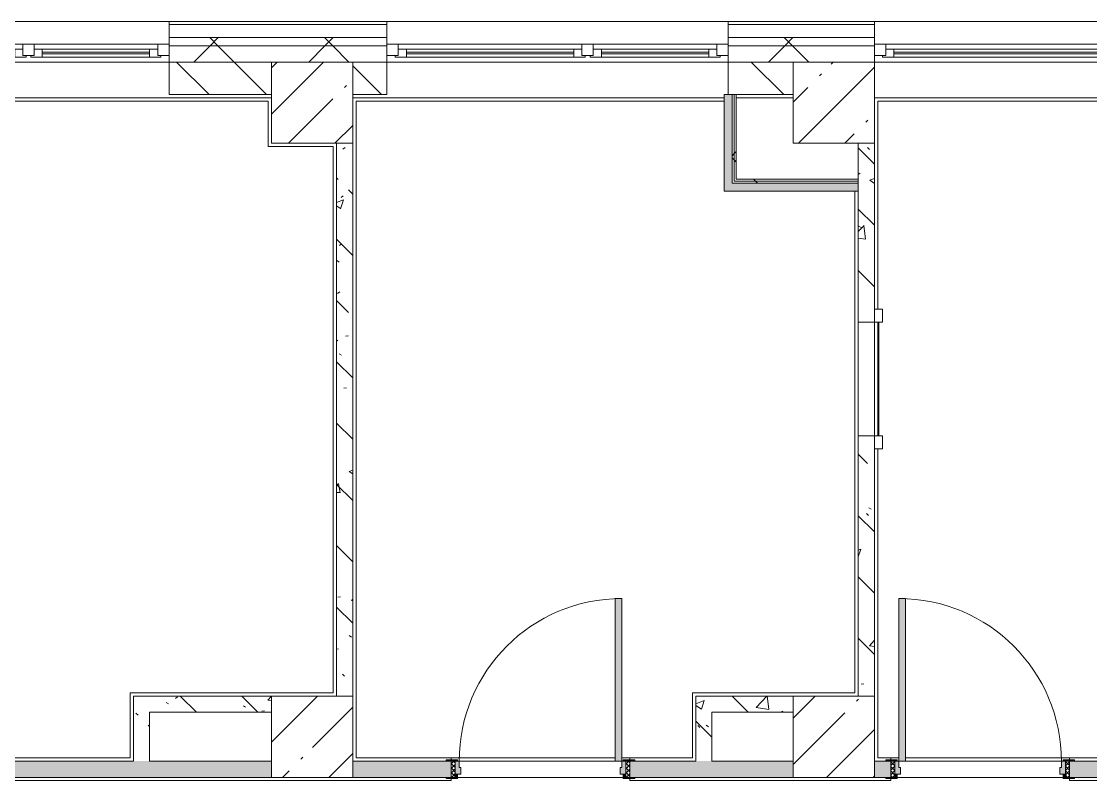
# Model space of a CAD drawing. Header units: millimetres. Extents: x -4196 to 190310, y -8553 to 29000.
# Drawn here: x 131348 to 137926, y 22680 to 27350 of the extents above; entities that cross this region are included whole.
import ezdxf

# ---------------------------------------------------------------- set-up
doc = ezdxf.new("R2010")
doc.units = ezdxf.units.MM
for name, color, linetype, lineweight, true_color in [('A-DOOR-1', 7, 'Continuous', 5, 0xaaaaaa), ('A-DOOR-2', 7, 'Continuous', 5, 0xe2e2e2), ('A-DOOR-FRAM-1', 7, 'Continuous', 5, 0xe2e2e2), ('A-DOOR-FRAM-2', 7, 'Continuous', 5, 0xaaaaaa), ('A-FLOR-1', 7, 'Continuous', 5, 0xaaaaaa), ('I-WALL-2', 7, 'Continuous', 9, 0xe7e7e7), ('I-WALL-5', 7, 'Continuous', 5, 0x787878)]:
    doc.layers.add(name, color=color, linetype=linetype, lineweight=lineweight, true_color=true_color)
for name, color, linetype, lineweight in [('A-GLAZ-1', 7, 'Continuous', 5), ('A-WALL', 7, 'Continuous', 9), ('A-WALL-4', 7, 'Continuous', 5), ('I-WALL-3', 7, 'Continuous', 5), ('S-COLS-2', 7, 'Continuous', 5)]:
    doc.layers.add(name, color=color, linetype=linetype, lineweight=lineweight)
pattern_1 = [(45, (59346.5, 0), (-285.1231, 285.1231), []), (45, (59631.6, 0), (-285.1231, 285.1231), [504.031, -100.806, 16.764, -84.042])]
pattern_2 = [(135, (59346.5, 0), (-377.1708, -377.1708), [533.4, -88.9, 17.78, -88.9]), (135, (59346.5, 376.94), (-377.1708, -377.1708), []), (50, (59346.5, 0), (637.6445, -55.7866), [66.675, -733.425]), (355, (59346.5, 0), (-123.3494, 668.699), [53.34, -586.74]), (100.451, (59399.6, -4.65), (514.299, 612.908), [56.665, -623.315]), (46.184, (59346.5, 177.8), (948.7764, -147.15), [100.012, -1100.137]), (96.636, (59425.6, 165.5), (830.909, 865.997), [84.998, -934.973]), (351.184, (59346.5, 177.8), (830.918, 865.988), [80.01, -880.11]), (21, (59435.4, 133.35), (530.6506, -357.9283), [66.675, -733.425]), (326, (59435.4, 133.35), (216.308, 644.6585), [53.34, -586.74]), (71.451, (59479.6, 103.5), (746.9596, 286.7243), [56.665, -623.315]), (37.5, (59346.5, 0), (10.81053, 295.9426), [16.764, -562.864, 16.764, -578.866, -588.962]), (37.5, (59346.5, 0), (10.81053, 295.9426), [-1175.258, 16.764, -572.198]), (7.5, (59346.5, 0), (233.8692, 350.6318), [16.764, -322.834, 16.764, -549.529, -224.472]), (7.5, (59346.5, 0), (233.8692, 350.6318), [-905.891, 16.764, -207.708]), (327.5, (59148.24, 0), (474.5678, -20.0513), [16.764, -205.486, 16.764, -676.656, -920.115]), (327.5, (59148.24, 0), (474.5678, -20.0513), [-915.67, 16.764, -903.351]), (317.5, (59059.34, 0), (518.4522, 88.9934), [16.764, -272.161, 16.764, -443.738, -653.415]), (317.5, (59059.34, 0), (518.4522, 88.9934), [-749.427, 16.764, -636.651])]
pattern_3 = [(135, (1751.41, 114.685), (-14.14214, -14.14214), []), (225, (1751.41, 114.685), (14.14214, -14.14214), [])]
pattern_4 = [(45, (-371.384, 114.685), (-14.1421, 14.1421), []), (135, (-371.384, 114.685), (-14.1421, -14.1421), [])]
pattern_5 = [(45, (59346.5, 0), (-353.5534, 353.5534), []), (135, (59346.5, 0), (-353.5534, -353.5534), [])]
pattern_6 = [(45, (59346.5, 0), (-530.33, 530.33), []), (135, (59346.5, 0), (-530.33, -530.33), [])]

# ---------------------------------------------------------------- blocks, each defined once
blk = doc.blocks.new('110_Дверь_СКБ_1Ст_Внутренняя1 - Д-11п 1100x2100h_кладовые _все__ коридор _между помещениями блока столовой__ моечные _все_ 2-32102277-1_6_1_птичка')
at = {"layer": 'A-DOOR-1'}
h = blk.add_hatch(dxfattribs=at)
h.set_pattern_fill('FP_130', color=256, style=0, pattern_type=2)
h.set_pattern_definition(pattern_3)
h.paths.add_polyline_path([(537.5, -50), (562.5, -50), (562.5, 50), (537.5, 50)])
at = {"layer": 'A-DOOR-2'}
h = blk.add_hatch(color=256, dxfattribs=at)
h.paths.add_polyline_path([(-477.5, -30), (-477.5, 10), (-487.5, 10), (-487.5, 50), (-512.5, 50), (-512.5, -30), (-487.5, -30)])
h.paths.add_polyline_path([(537.5, -30), (537.5, 50), (512.5, 50), (512.5, 10), (502.5, 10), (502.5, -30), (512.5, -30)])
at = {"layer": 'A-DOOR-FRAM-1'}
for points in [[(-447.5, 50), (-447.5, 1050), (-487.5, 1050), (-487.5, 50)], [(-567.5, 50), (-497.5, 50), (-497.5, 58), (-567.5, 58)], [(562.5, 50), (592.5, 50), (592.5, 58), (522.5, 58), (522.5, 50), (542.6, 50)], [(-567.5, -58), (-497.5, -58), (-497.5, -50), (-567.5, -50)], [(-497.5, -50), (-497.5, -30), (-512.5, -30), (-512.5, -50)], [(537.5, -50), (537.5, -30), (522.5, -30), (522.5, -50)], [(560.5, -58), (592.5, -58), (592.5, -50), (522.5, -51.4), (522.5, -58)]]:
    blk.add_hatch(color=256, dxfattribs=at).paths.add_polyline_path(points)
at = {"layer": 'A-DOOR-FRAM-2'}
h = blk.add_hatch(dxfattribs=at)
h.set_pattern_fill('FP_131', color=256, style=0, pattern_type=2)
h.set_pattern_definition(pattern_4)
h.paths.add_polyline_path([(-537.5, -50), (-512.5, -50), (-512.5, 50), (-537.5, 50)])
at = {"layer": 'A-DOOR-1'}
for p, q in [((-487.5, 1050), (-487.5, 50)), ((-447.5, 1050), (-487.5, 1050)), ((-447.5, 50), (-447.5, 1050)), ((-487.5, 50), (-447.5, 50))]:
    blk.add_line(p, q, dxfattribs=at)
blk.add_arc((-487.5, 50), 1000, 360, 90, dxfattribs=at)
at = {"layer": 'A-DOOR-FRAM-2'}
for p, q in [((-497.5, 58), (-567.5, 58)), ((-567.5, 58), (-567.5, 50)), ((-567.5, 50), (-497.5, 50)), ((-512.5, 50), (-537.5, 50)), ((-537.5, 50), (-537.5, -50)), ((-487.5, 50), (-512.5, 50)), ((-512.5, 50), (-512.5, -30)), ((-512.5, -50), (-512.5, 50)), ((-497.5, 50), (-512.5, 50)), ((-512.5, 50), (-512.5, 49)), ((-512.5, 49), (-497.5, 49)), ((-497.5, 50), (-497.5, 58)), ((-497.5, 49), (-497.5, 50)), ((-487.5, 10), (-487.5, 50)), ((-477.5, 10), (-487.5, 10)), ((-477.5, -30), (-477.5, 10)), ((512.5, 10), (502.5, 10)), ((502.5, 10), (502.5, -30)), ((512.5, 50), (512.5, 10)), ((537.5, 50), (512.5, 50)), ((592.5, 58), (522.5, 58)), ((522.5, 58), (522.5, 50)), ((537.5, 50), (522.5, 50)), ((522.5, 50), (522.5, 49)), ((522.5, 50), (592.5, 50)), ((522.5, 49), (537.5, 49)), ((537.5, -30), (537.5, 50)), ((562.5, 50), (537.5, 50)), ((537.5, 50), (537.5, -50)), ((537.5, 49), (537.5, 50)), ((562.5, -50), (562.5, 50)), ((592.5, 50), (592.5, 58)), ((-497.5, -50), (-567.5, -50)), ((-567.5, -50), (-567.5, -58)), ((-567.5, -58), (-497.5, -58)), ((-537.5, -50), (-512.5, -50)), ((-512.5, -30), (-477.5, -30)), ((-497.5, -30), (-512.5, -30)), ((-512.5, -30), (-512.5, -50)), ((-512.5, -50), (-497.5, -50)), ((-497.5, -50), (-497.5, -30)), ((-497.5, -58), (-497.5, -50)), ((502.5, -30), (537.5, -30)), ((537.5, -30), (522.5, -30)), ((522.5, -30), (522.5, -50)), ((522.5, -50), (537.5, -50)), ((592.5, -50), (522.5, -50)), ((522.5, -50), (522.5, -58)), ((522.5, -58), (592.5, -58)), ((537.5, -50), (537.5, -30)), ((537.5, -50), (562.5, -50)), ((592.5, -58), (592.5, -50))]:
    blk.add_line(p, q, dxfattribs=at)
blk = doc.blocks.new('110_Дверь_СКБ_1Ст_Внутренняя1 - Д-11 1100x2100h_кладовые _все__ коридор _между помещениями блока столовой__ моечные _все_-32089444-1_6_1_птичка')
at = {"layer": 'A-DOOR-1'}
h = blk.add_hatch(dxfattribs=at)
h.set_pattern_fill('FP_130', color=256, style=0, pattern_type=2)
h.set_pattern_definition(pattern_3)
h.paths.add_polyline_path([(562.5, -50), (562.5, 50), (537.5, 50), (537.5, -50)])
at = {"layer": 'A-DOOR-2'}
h = blk.add_hatch(color=256, dxfattribs=at)
h.paths.add_polyline_path([(512.5, -30), (537.5, -30), (537.5, 50), (512.5, 50), (512.5, 10), (502.5, 10), (502.5, -30)])
h.paths.add_polyline_path([(-477.5, -30), (-477.5, 10), (-487.5, 10), (-487.5, 50), (-512.5, 50), (-512.5, -30), (-487.5, -30)])
at = {"layer": 'A-DOOR-FRAM-1'}
for points in [[(512.5, 50), (512.5, 1050), (472.5, 1050), (472.5, 50)], [(-512.5, 50), (-497.5, 50), (-497.5, 58), (-567.5, 58), (-567.5, 50), (-537.5, 50)], [(592.5, 50), (592.5, 58), (522.5, 58), (522.5, 50), (562.5, 50)], [(-567.5, -58), (-497.5, -58), (-497.5, -50), (-567.5, -50)], [(-497.5, -50), (-497.5, -30), (-512.5, -30), (-512.5, -50)], [(522.5, -50), (537.5, -50), (537.5, -30), (522.5, -30)], [(592.5, -58), (592.5, -50), (522.5, -50), (522.5, -58), (562.5, -58)]]:
    blk.add_hatch(color=256, dxfattribs=at).paths.add_polyline_path(points)
at = {"layer": 'A-DOOR-FRAM-2'}
h = blk.add_hatch(dxfattribs=at)
h.set_pattern_fill('FP_131', color=256, style=0, pattern_type=2)
h.set_pattern_definition(pattern_4)
h.paths.add_polyline_path([(-537.5, -50), (-512.5, -50), (-512.5, 50), (-537.5, 50)])
at = {"layer": 'A-DOOR-1'}
for p, q in [((512.5, 1050), (472.5, 1050)), ((472.5, 1050), (472.5, 50)), ((512.5, 50), (512.5, 1050)), ((472.5, 50), (512.5, 50))]:
    blk.add_line(p, q, dxfattribs=at)
blk.add_arc((512.5, 50), 1000, 90, 180, dxfattribs=at)
at = {"layer": 'A-DOOR-FRAM-2'}
for p, q in [((-497.5, 58), (-567.5, 58)), ((-567.5, 58), (-567.5, 50)), ((-567.5, 50), (-497.5, 50)), ((-512.5, 50), (-537.5, 50)), ((-537.5, 50), (-537.5, -50)), ((-487.5, 50), (-512.5, 50)), ((-512.5, 50), (-512.5, -30)), ((-512.5, -50), (-512.5, 50)), ((-497.5, 50), (-512.5, 50)), ((-512.5, 50), (-512.5, 49)), ((-512.5, 49), (-497.5, 49)), ((-497.5, 50), (-497.5, 58)), ((-497.5, 49), (-497.5, 50)), ((-487.5, 10), (-487.5, 50)), ((-477.5, 10), (-487.5, 10)), ((-477.5, -30), (-477.5, 10)), ((512.5, 10), (502.5, 10)), ((502.5, 10), (502.5, -30)), ((512.5, 50), (512.5, 10)), ((537.5, 50), (512.5, 50)), ((592.5, 58), (522.5, 58)), ((522.5, 58), (522.5, 50)), ((537.5, 50), (522.5, 50)), ((522.5, 50), (522.5, 49)), ((522.5, 50), (592.5, 50)), ((522.5, 49), (537.5, 49)), ((537.5, -30), (537.5, 50)), ((562.5, 50), (537.5, 50)), ((537.5, 50), (537.5, -50)), ((537.5, 49), (537.5, 50)), ((562.5, -50), (562.5, 50)), ((592.5, 50), (592.5, 58)), ((-497.5, -50), (-567.5, -50)), ((-567.5, -50), (-567.5, -58)), ((-567.5, -58), (-497.5, -58)), ((-537.5, -50), (-512.5, -50)), ((-512.5, -30), (-477.5, -30)), ((-497.5, -30), (-512.5, -30)), ((-512.5, -30), (-512.5, -50)), ((-512.5, -50), (-497.5, -50)), ((-497.5, -50), (-497.5, -30)), ((-497.5, -58), (-497.5, -50)), ((502.5, -30), (537.5, -30)), ((537.5, -30), (522.5, -30)), ((522.5, -30), (522.5, -50)), ((522.5, -50), (537.5, -50)), ((592.5, -50), (522.5, -50)), ((522.5, -50), (522.5, -58)), ((522.5, -58), (592.5, -58)), ((537.5, -50), (537.5, -30)), ((537.5, -50), (562.5, -50)), ((592.5, -58), (592.5, -50))]:
    blk.add_line(p, q, dxfattribs=at)
blk = doc.blocks.new('BSC_Колонна _Прямоугольная - 500х500-V98-1_6_1_птичка')
at = {"layer": 'S-COLS-2'}
h = blk.add_hatch(dxfattribs=at)
h.set_pattern_fill('FP_146', color=256, style=0, pattern_type=2)
h.set_pattern_definition([(45, (-77000, -22950), (-285.1231, 285.1231), []), (45, (-76714.88, -22950), (-285.1231, 285.1231), [504.031, -100.806, 16.764, -84.042])])
h.paths.add_polyline_path([(250, -250), (250, 250), (-250, 250), (-250, -250), (130, -250)])
for p, q in [((250, 250), (-250, 250)), ((-250, 250), (-250, -250)), ((250, -250), (250, 250)), ((-250, -250), (250, -250))]:
    blk.add_line(p, q, dxfattribs=at)
blk = doc.blocks.new('BSC_Колонна _Прямоугольная - 500х500-V99-1_6_1_птичка')
at = {"layer": 'S-COLS-2'}
h = blk.add_hatch(dxfattribs=at)
h.set_pattern_fill('FP_147', color=256, style=0, pattern_type=2)
h.set_pattern_definition([(45, (-73790, -22950), (-285.1231, 285.1231), []), (45, (-73504.88, -22950), (-285.1231, 285.1231), [504.031, -100.806, 16.764, -84.042])])
h.paths.add_polyline_path([(130, -250), (250, -250), (250, 250), (-250, 250), (-250, -250)])
for p, q in [((250, 250), (-250, 250)), ((-250, 250), (-250, -250)), ((250, -250), (250, 250)), ((-250, -250), (250, -250))]:
    blk.add_line(p, q, dxfattribs=at)
blk = doc.blocks.new('120_Окно_СКБ_2Ст - 120_Окно_СКБ_2Ст 2100х2400 _мал створка справа_-19092174-1_6_1_птичка')
at = {"layer": 'A-GLAZ-1'}
for p, q in [((-1050, -75), (-1050, -5)), ((-1050, -5), (-980, -5)), ((1050, -5), (-1050, -5)), ((-980, -5), (-980, -75)), ((150, -35), (-980, -35)), ((-980, -35), (-980, -75)), ((-930, -85), (-930, -35)), ((-930, -55), (100, -55)), ((100, -65), (-930, -65)), ((100, -85), (100, -35)), ((150, -75), (150, -5)), ((150, -5), (220, -5)), ((150, -75), (150, -35)), ((220, -5), (220, -75)), ((980, -35), (220, -35)), ((220, -35), (220, -75)), ((270, -85), (270, -35)), ((270, -55), (930, -55)), ((930, -65), (270, -65)), ((930, -85), (930, -35)), ((980, -75), (980, -5)), ((980, -5), (1050, -5)), ((980, -75), (980, -35)), ((1050, -5), (1050, -75)), ((-980, -75), (-1050, -75)), ((-1050, -75), (-1000, -75)), ((-980, -75), (-1000, -75)), ((-1000, -75), (-1000, -85)), ((-1000, -85), (170, -85)), ((170, -85), (-1000, -85)), ((220, -75), (150, -75)), ((170, -75), (150, -75)), ((170, -75), (200, -75)), ((170, -85), (170, -75)), ((220, -75), (200, -75)), ((200, -75), (200, -85)), ((200, -85), (1000, -85)), ((1000, -85), (200, -85)), ((1050, -75), (980, -75)), ((1000, -75), (980, -75)), ((1000, -75), (1050, -75)), ((1000, -85), (1000, -75))]:
    blk.add_line(p, q, dxfattribs=at)
blk = doc.blocks.new('120_Окно_СКБ_2Ст - 120_Окно_СКБ_2Ст 3100х2500 _мал_створка слева_ 2-19089248-1_6_1_птичка')
at = {"layer": 'A-GLAZ-1'}
for p, q in [((-1550, -75), (-1550, -5)), ((-1550, -5), (-1480, -5)), ((1550, -5), (-1550, -5)), ((-1480, -5), (-1480, -75)), ((650, -35), (-1480, -35)), ((-1480, -35), (-1480, -75)), ((-1430, -85), (-1430, -35)), ((-1430, -55), (600, -55)), ((600, -65), (-1430, -65)), ((600, -85), (600, -35)), ((650, -75), (650, -5)), ((650, -5), (720, -5)), ((650, -75), (650, -35)), ((720, -5), (720, -75)), ((1480, -35), (720, -35)), ((720, -35), (720, -75)), ((770, -85), (770, -35)), ((770, -55), (1430, -55)), ((1430, -65), (770, -65)), ((1430, -85), (1430, -35)), ((1480, -75), (1480, -5)), ((1480, -5), (1550, -5)), ((1480, -75), (1480, -35)), ((1550, -5), (1550, -75)), ((-1480, -75), (-1550, -75)), ((-1550, -75), (-1500, -75)), ((-1480, -75), (-1500, -75)), ((-1500, -75), (-1500, -85)), ((-1500, -85), (670, -85)), ((670, -85), (-1500, -85)), ((720, -75), (650, -75)), ((670, -75), (650, -75)), ((670, -75), (700, -75)), ((670, -85), (670, -75)), ((720, -75), (700, -75)), ((700, -75), (700, -85)), ((700, -85), (1500, -85)), ((1500, -85), (700, -85)), ((1550, -75), (1480, -75)), ((1500, -75), (1480, -75)), ((1500, -75), (1550, -75)), ((1500, -85), (1500, -75))]:
    blk.add_line(p, q, dxfattribs=at)
blk = doc.blocks.new('Штора противопожарная_Рен - ШТ_700х700-V158-1_6_1_птичка')
at = {"layer": 'A-DOOR-1'}
for p, q in [((-430, 100), (-350, 100)), ((-430, 50), (-430, 100)), ((-350, 100), (-350, 50)), ((-350, 77.5), (350, 77.5)), ((-350, 72.5), (-350, 77.5)), ((350, 72.5), (-350, 72.5)), ((350, 100), (430, 100)), ((350, 50), (350, 100)), ((350, 77.5), (350, 72.5)), ((430, 100), (430, 50)), ((-350, 50), (-430, 50)), ((430, 50), (350, 50))]:
    blk.add_line(p, q, dxfattribs=at)

msp = doc.modelspace()

# ---------------------------------------------------------------- hatches: boundary and pattern name
at = {"layer": 'A-WALL-4'}
h = msp.add_hatch(dxfattribs=at)
h.set_pattern_fill('FP_116', color=256, style=0, pattern_type=2)
h.set_pattern_definition(pattern_5)
h.paths.add_polyline_path([(142771.6, 27200), (144316.5, 27200), (144316.5, 27250), (139696.5, 27250), (139696.5, 27200), (142571.6, 27200)])
h.paths.add_polyline_path([(130156.5, 27200), (130156.5, 27250), (127556.5, 27250), (127556.5, 27200), (129656.5, 27200)])
h.paths.add_polyline_path([(126106.5, 27200), (126456.5, 27200), (126456.5, 27250), (125506.5, 27250), (125506.5, 27200)])
h.paths.add_polyline_path([(132256.5, 27200), (133596.5, 27200), (133596.5, 27250), (132256.5, 27250), (132256.5, 27210)])
h.paths.add_polyline_path([(136596.5, 27200), (136596.5, 27250), (135696.5, 27250), (135696.5, 27200), (136096.5, 27200)])
h.paths.add_polyline_path([(117051.5, 27200), (117051.5, 27250), (116206.5, 27250), (116206.5, 27200)])
h.paths.add_polyline_path([(119638.6, 27200), (120406.5, 27200), (120406.5, 27250), (119351.5, 27250), (119351.5, 27200)])
h.paths.add_polyline_path([(113206.5, 27200), (114106.5, 27200), (114106.5, 27250), (113206.5, 27250), (113206.5, 27210)])
h.paths.add_polyline_path([(108106.5, 27200), (108106.5, 27250), (107006.5, 27250), (107006.5, 27200), (107506.5, 27200)])
h.paths.add_polyline_path([(111106.5, 27200), (111106.5, 27250), (110206.5, 27250), (110206.5, 27200)])
h.paths.add_polyline_path([(103906.5, 27200), (103906.5, 27250), (101506.5, 27250), (101506.5, 27200), (102908, 27200)])
h = msp.add_hatch(dxfattribs=at)
h.set_pattern_fill('FP_116', color=256, style=0, pattern_type=2)
h.set_pattern_definition(pattern_5)
h.paths.add_polyline_path([(102106.5, 27100), (103906.5, 27100), (103906.5, 27200), (101506.5, 27200), (101506.5, 27100)])
h.paths.add_polyline_path([(120106.5, 27100), (120406.5, 27100), (120406.5, 27200), (119351.5, 27200), (119351.5, 27100), (119638.6, 27100)])
h.paths.add_polyline_path([(143446.5, 27100), (144316.5, 27100), (144311.9, 27200), (139696.5, 27198.1), (139696.5, 27100), (142771.6, 27100)])
h.paths.add_polyline_path([(110746.5, 27100), (111106.5, 27100), (111106.5, 27200), (110206.5, 27200), (110206.5, 27100)])
h.paths.add_polyline_path([(113206.5, 27100), (114106.5, 27100), (114106.5, 27200), (113206.5, 27200), (113206.5, 27140)])
h.paths.add_polyline_path([(107206.5, 27100), (108106.5, 27100), (108106.5, 27200), (107006.5, 27200), (107006.5, 27100)])
h.paths.add_polyline_path([(126456.5, 27100), (126456.5, 27102), (126424.5, 27102), (126424.5, 27110), (126456.5, 27110), (126456.5, 27200), (125506.5, 27200), (125506.5, 27100), (126424.5, 27100)])
h.paths.add_polyline_path([(117051.5, 27100), (117051.5, 27200), (116206.5, 27200), (116206.5, 27100), (116696.5, 27100)])
h.paths.add_polyline_path([(136096.5, 27100), (136596.5, 27100), (136596.5, 27200), (135696.5, 27200), (135696.5, 27100)])
h.paths.add_polyline_path([(127588.5, 27100), (130156.5, 27100), (130156.5, 27200), (127556.5, 27200), (127556.5, 27110), (127588.5, 27110), (127588.5, 27102), (127556.5, 27100)])
h.paths.add_polyline_path([(132886.5, 27100), (133596.5, 27100), (133596.5, 27200), (132256.5, 27200), (132256.5, 27100)])
h = msp.add_hatch(dxfattribs=at)
h.set_pattern_fill('FP_98', color=256, style=0, pattern_type=2)
h.set_pattern_definition([(135, (59346.5, 0), (-176.7767, -176.7767), [])])
h.paths.add_polyline_path([(116696.5, 26900), (117051.5, 26900), (117051.5, 27100), (116206.5, 27100), (116206.5, 26900)])
h.paths.add_polyline_path([(102106.5, 26900), (103906.5, 26900), (103906.5, 27100), (102106.5, 27100), (102106.5, 27061.4)])
h.paths.add_polyline_path([(110343.8, 26900), (111106.5, 26900), (111106.5, 27100), (110206.5, 27100), (110206.5, 26900)])
h.paths.add_polyline_path([(113206.5, 26900), (113506.5, 26900), (113506.5, 27100), (113206.5, 27100), (113206.5, 26969.4)])
h.paths.add_polyline_path([(139996.5, 26900), (139996.5, 27100), (139696.5, 27100), (139696.5, 26900)])
h.paths.add_polyline_path([(120106.5, 26900), (120406.5, 26900), (120406.5, 27100), (120106.5, 27100), (120106.5, 26953.9)])
h.paths.add_polyline_path([(136096.5, 26900), (136096.5, 27100), (135696.5, 27100), (135696.5, 26900), (135774.7, 26900)])
h.paths.add_polyline_path([(126406.5, 26900), (126406.5, 27100), (126106.5, 27100), (126106.5, 26900)])
h.paths.add_polyline_path([(119351.5, 26900), (119506.5, 26900), (119506.5, 27100), (119351.5, 27100), (119351.5, 26936.5)])
h.paths.add_polyline_path([(127552.5, 26900), (129656.5, 26900), (129656.5, 27100), (127552.5, 27100), (127552.5, 27091.3)])
h.paths.add_polyline_path([(133596.5, 26900), (133596.5, 27100), (133386.5, 27100), (133386.5, 26900)])
h.paths.add_polyline_path([(132886.5, 26900), (132886.5, 27100), (132256.5, 27100), (132256.5, 26900)])
h.paths.add_polyline_path([(107006.5, 26900), (107506.5, 26900), (107506.5, 27100), (107006.5, 27100), (107006.5, 27079.6)])
at = {"layer": 'I-WALL-2'}
for points in [[(135676.5, 26355), (135721.5, 26355), (135721.5, 26900), (135671.5, 26900), (135671.5, 26355)], [(136476.5, 26305), (136496.5, 26305), (136496.5, 26355), (135671.5, 26355), (135676.5, 26305), (136369.2, 26305)]]:
    msp.add_hatch(color=256, dxfattribs=at).paths.add_polyline_path(points)
at = {"layer": 'I-WALL-3'}
h = msp.add_hatch(dxfattribs=at)
h.set_pattern_fill('FP_208', color=256, style=0, pattern_type=2)
h.set_pattern_definition(pattern_6)
h.paths.add_polyline_path([(135734, 26367.5), (135734, 26900), (135721.5, 26900), (135721.5, 26367.5)])
h = msp.add_hatch(dxfattribs=at)
h.set_pattern_fill('FP_208', color=256, style=0, pattern_type=2)
h.set_pattern_definition(pattern_6)
h.paths.add_polyline_path([(135746.5, 26380), (135746.5, 26900), (135734, 26900), (135734, 26380)])
h = msp.add_hatch(dxfattribs=at)
h.set_pattern_fill('FP_208', color=256, style=0, pattern_type=2)
h.set_pattern_definition(pattern_6)
h.paths.add_polyline_path([(136476.5, 26355), (136496.5, 26355), (136496.5, 26367.5), (135721.5, 26367.5), (135721.5, 26355), (136369.2, 26355)])
h = msp.add_hatch(dxfattribs=at)
h.set_pattern_fill('FP_208', color=256, style=0, pattern_type=2)
h.set_pattern_definition(pattern_6)
h.paths.add_polyline_path([(136369.2, 26367.5), (136496.5, 26367.5), (136496.5, 26380), (135734, 26380), (135734, 26367.5), (136096.5, 26367.5)])
at = {"layer": 'I-WALL-5'}
h = msp.add_hatch(dxfattribs=at)
h.set_pattern_fill('FP_127', color=256, style=0, pattern_type=2)
h.set_pattern_definition(pattern_2)
h.paths.add_polyline_path([(133286.5, 23200), (133386.5, 23200), (133386.5, 26600), (133286.5, 26600), (133286.5, 23220)])
h = msp.add_hatch(dxfattribs=at)
h.set_pattern_fill('FP_127', color=256, style=0, pattern_type=2)
h.set_pattern_definition(pattern_2)
h.paths.add_polyline_path([(136596.5, 23200), (136596.5, 24800), (136496.5, 24800), (136496.5, 23200), (136576.5, 23200)])
h.paths.add_polyline_path([(136596.5, 25500), (136596.5, 26600), (136496.5, 26600), (136496.5, 25500)])
h = msp.add_hatch(dxfattribs=at)
h.set_pattern_fill('FP_127', color=256, style=0, pattern_type=2)
h.set_pattern_definition(pattern_2)
h.paths.add_polyline_path([(132136.5, 23100), (132886.5, 23100), (132886.5, 23200), (132036.5, 23200), (132036.5, 23100)])
h = msp.add_hatch(dxfattribs=at)
h.set_pattern_fill('FP_127', color=256, style=0, pattern_type=2)
h.set_pattern_definition(pattern_2)
h.paths.add_polyline_path([(136096.5, 23100), (136096.5, 23200), (135496.5, 23200), (135496.5, 23100), (135896.5, 23100)])
h = msp.add_hatch(dxfattribs=at)
h.set_pattern_fill('FP_127', color=256, style=0, pattern_type=2)
h.set_pattern_definition(pattern_2)
h.paths.add_polyline_path([(132036.5, 22800), (132136.5, 22800), (132136.5, 23100), (132036.5, 23100), (132036.5, 22820)])
h = msp.add_hatch(dxfattribs=at)
h.set_pattern_fill('FP_127', color=256, style=0, pattern_type=2)
h.set_pattern_definition(pattern_2)
h.paths.add_polyline_path([(135515.3, 22800), (135596.5, 22800), (135596.5, 23100), (135496.5, 23100), (135496.5, 22800)])
h = msp.add_hatch(dxfattribs=at)
h.set_pattern_fill('FP_127', color=256, style=0, pattern_type=2)
h.set_pattern_definition(pattern_2)
h.paths.add_polyline_path([(136596.5, 22700), (136696.5, 22700), (136696.5, 22800), (136596.5, 22800), (136596.5, 22709.1)])
h.paths.add_polyline_path([(135515.3, 22700), (136096.5, 22700), (136096.5, 22800), (135091.3, 22800), (135091.3, 22700), (135476.5, 22700)])
h.paths.add_polyline_path([(138046.3, 22700), (139996.5, 22700), (139996.5, 22800), (137796.5, 22800), (137796.5, 22700), (137826.5, 22700)])
h.paths.add_polyline_path([(141546.5, 22700), (141776.5, 22700), (141776.5, 22800), (141576.5, 22798), (141576.5, 22790), (141546.5, 22790), (141546.5, 22710), (141576.5, 22710), (141576.5, 22702), (141546.5, 22702)])
h.paths.add_polyline_path([(140575.7, 22700), (140566.5, 22702), (140566.5, 22710), (140596.5, 22710), (140596.5, 22790), (140566.5, 22790), (140566.5, 22798), (140496.5, 22796.4), (140496.5, 22700), (140566.5, 22700)])
h.paths.add_polyline_path([(129586.5, 22700), (129656.5, 22704), (129656.5, 22800), (129556.5, 22800), (129556.5, 22700)])
h.paths.add_polyline_path([(128456.5, 22700), (128456.5, 22800), (127656.5, 22800), (127656.5, 22700), (128431.5, 22700)])
h.paths.add_polyline_path([(133386.5, 22700), (133991.3, 22700), (133991.3, 22800), (133386.5, 22800), (133386.5, 22730.9)])
h.paths.add_polyline_path([(132016.5, 22700), (132886.5, 22700), (132886.5, 22800), (130156.5, 22800), (130156.5, 22700), (130792.3, 22700)])
at = {"layer": 'S-COLS-2'}
h = msp.add_hatch(dxfattribs=at)
h.set_pattern_fill('FP_97', color=256, style=0, pattern_type=2)
h.set_pattern_definition(pattern_1)
h.paths.add_polyline_path([(133286.5, 26600), (133386.5, 26600), (133386.5, 27100), (132886.5, 27100), (132886.5, 26600), (133266.5, 26600)])
h = msp.add_hatch(dxfattribs=at)
h.set_pattern_fill('FP_97', color=256, style=0, pattern_type=2)
h.set_pattern_definition(pattern_1)
h.paths.add_polyline_path([(136096.5, 26600), (136596.5, 26600), (136596.5, 27100), (136096.5, 27100), (136096.5, 26860)])

# ---------------------------------------------------------------- linework, layer by layer
at = {"layer": 'A-FLOR-1'}
for p, q in [((132866.5, 26860), (130176.5, 26860)), ((132866.5, 26580), (132866.5, 26860)), ((135671.5, 26860), (133406.5, 26860)), ((133406.5, 26860), (133406.5, 22820)), ((139976.5, 26860), (136616.5, 26860)), ((136616.5, 26860), (136616.5, 25580)), ((133266.5, 26580), (132866.5, 26580)), ((133266.5, 23220), (133266.5, 26580)), ((136476.5, 23220), (136476.5, 26305)), ((136616.5, 25500), (136616.5, 24800)), ((136616.5, 24720), (136616.5, 22820)), ((132016.5, 23220), (133266.5, 23220)), ((132016.5, 22820), (132016.5, 23220)), ((135476.5, 22820), (135476.5, 23220)), ((135476.5, 23220), (136476.5, 23220)), ((130526.5, 22820), (132016.5, 22820)), ((133406.5, 22820), (135001.3, 22820)), ((133991.3, 22820), (133991.3, 22808)), ((135041.3, 22820), (135476.5, 22820)), ((135091.3, 22808), (135091.3, 22820)), ((136616.5, 22820), (136746.5, 22820)), ((136696.5, 22820), (136696.5, 22808)), ((136786.5, 22820), (139976.5, 22820)), ((137796.5, 22808), (137796.5, 22820)), ((133991.3, 22680), (129556.5, 22680)), ((133991.3, 22692), (133991.3, 22680)), ((135091.3, 22680), (135091.3, 22692)), ((136696.5, 22680), (135091.3, 22680)), ((136696.5, 22692), (136696.5, 22680)), ((137796.5, 22680), (137796.5, 22692)), ((140596.5, 22680), (137796.5, 22680))]:
    msp.add_line(p, q, dxfattribs=at)
at = {"layer": 'A-WALL'}
for p, q in [((133596.5, 27330), (132256.5, 27330)), ((136596.5, 27330), (135696.5, 27330)), ((133596.5, 27250), (132256.5, 27250)), ((136596.5, 27250), (135696.5, 27250)), ((133596.5, 27200), (132256.5, 27200)), ((136596.5, 27200), (135696.5, 27200)), ((132886.5, 27100), (132256.5, 27100)), ((132256.5, 27100), (132886.5, 27100)), ((133596.5, 27100), (133386.5, 27100)), ((133386.5, 27100), (133596.5, 27100)), ((136096.5, 27100), (135696.5, 27100)), ((135696.5, 27100), (136096.5, 27100)), ((135721.5, 26900), (135721.5, 26355)), ((135734, 26900), (135734, 26367.5)), ((135721.5, 26355), (136496.5, 26355)), ((135734, 26367.5), (136496.5, 26367.5))]:
    msp.add_line(p, q, dxfattribs=at)
at = {"layer": 'A-WALL-4'}
for p, q in [((135696.5, 27350), (127556.5, 27350)), ((132256.5, 27350), (132256.5, 27100)), ((133596.5, 27100), (133596.5, 27350)), ((135696.5, 27350), (135696.5, 27100)), ((144316.5, 27350), (135696.5, 27350)), ((136596.5, 27100), (136596.5, 27350)), ((132256.5, 27100), (129656.5, 27100)), ((132256.5, 27100), (132256.5, 26900)), ((132886.5, 26900), (132886.5, 27100)), ((132886.5, 27100), (133386.5, 27100)), ((133386.5, 27100), (133386.5, 26900)), ((133596.5, 26900), (133596.5, 27100)), ((135696.5, 27100), (133596.5, 27100)), ((135696.5, 27100), (135696.5, 26900)), ((136096.5, 26900), (136096.5, 27100)), ((139696.5, 27100), (136096.5, 27100)), ((132256.5, 26900), (132886.5, 26900)), ((133386.5, 26900), (133596.5, 26900)), ((135746.5, 26900), (136096.5, 26900))]:
    msp.add_line(p, q, dxfattribs=at)
at = {"layer": 'I-WALL-3'}
for p, q in [((130156.5, 27100), (132256.5, 27100)), ((133596.5, 27100), (135696.5, 27100)), ((136596.5, 27100), (139696.5, 27100)), ((132886.5, 26880), (130156.5, 26880)), ((135671.5, 26880), (133386.5, 26880)), ((135746.5, 26900), (135671.5, 26900)), ((135671.5, 26900), (135671.5, 26305)), ((135746.5, 26380), (135746.5, 26900)), ((136096.5, 26880), (135746.5, 26880)), ((139996.5, 26880), (136596.5, 26880)), ((133286.5, 26600), (133286.5, 23200)), ((133386.5, 26600), (133286.5, 26600)), ((133386.5, 23200), (133386.5, 26600)), ((136496.5, 26600), (136496.5, 23200)), ((136596.5, 26600), (136496.5, 26600)), ((136596.5, 25580), (136596.5, 26600)), ((136496.5, 26380), (135746.5, 26380)), ((135671.5, 26305), (136496.5, 26305)), ((136496.5, 25500), (136596.5, 25500)), ((136596.5, 25500), (136596.5, 24800)), ((136596.5, 24800), (136496.5, 24800)), ((136596.5, 23200), (136596.5, 24720)), ((132886.5, 23200), (132036.5, 23200)), ((132036.5, 23200), (132036.5, 22800)), ((136096.5, 23200), (135496.5, 23200)), ((135496.5, 23200), (135496.5, 22800)), ((132136.5, 23100), (132886.5, 23100)), ((132136.5, 22800), (132136.5, 23100)), ((135596.5, 23100), (136096.5, 23100)), ((135596.5, 22800), (135596.5, 23100)), ((132036.5, 22800), (130506.5, 22800)), ((132886.5, 22800), (132136.5, 22800)), ((133961.3, 22800), (133386.5, 22800)), ((134041.3, 22800), (135001.3, 22800)), ((135496.5, 22800), (135121.3, 22800)), ((136096.5, 22800), (135596.5, 22800)), ((136666.5, 22800), (136596.5, 22800)), ((136786.5, 22800), (137746.5, 22800)), ((139996.5, 22800), (137826.5, 22800)), ((130156.5, 22700), (132886.5, 22700)), ((133386.5, 22700), (133961.3, 22700)), ((135051.3, 22700), (134031.3, 22700)), ((135121.3, 22700), (136096.5, 22700)), ((136596.5, 22700), (136666.5, 22700)), ((137756.5, 22700), (136736.5, 22700)), ((137826.5, 22700), (139996.5, 22700))]:
    msp.add_line(p, q, dxfattribs=at)
at = {"layer": 'S-COLS-2'}
for p, q in [((133386.5, 27100), (132886.5, 27100)), ((132886.5, 27100), (132886.5, 26900)), ((133386.5, 26900), (133386.5, 27100)), ((136596.5, 27100), (136096.5, 27100)), ((136096.5, 27100), (136096.5, 26900)), ((136596.5, 26600), (136596.5, 27100)), ((132886.5, 26900), (132886.5, 26600)), ((133386.5, 26600), (133386.5, 26900)), ((136096.5, 26900), (136096.5, 26600)), ((132886.5, 26600), (133386.5, 26600)), ((136096.5, 26600), (136596.5, 26600))]:
    msp.add_line(p, q, dxfattribs=at)

# ---------------------------------------------------------------- block references
at = {"layer": 'A-DOOR-1', "rotation": 270}
msp.add_blockref('Штора противопожарная_Рен - ШТ_700х700-V158-1_6_1_птичка', (136546.5, 25150), dxfattribs=at)
at = {"layer": 'A-DOOR-1'}
for name, p in [('110_Дверь_СКБ_1Ст_Внутренняя1 - Д-11 1100x2100h_кладовые _все__ коридор _между помещениями блока столовой__ моечные _все_-32089444-1_6_1_птичка', (134528.8, 22750)), ('110_Дверь_СКБ_1Ст_Внутренняя1 - Д-11п 1100x2100h_кладовые _все__ коридор _между помещениями блока столовой__ моечные _все_ 2-32102277-1_6_1_птичка', (137234, 22750))]:
    msp.add_blockref(name, p, dxfattribs=at)
at = {"layer": 'A-GLAZ-1'}
for name, p in [('120_Окно_СКБ_2Ст - 120_Окно_СКБ_2Ст 2100х2400 _мал створка справа_-19092174-1_6_1_птичка', (131206.5, 27215)), ('120_Окно_СКБ_2Ст - 120_Окно_СКБ_2Ст 2100х2400 _мал створка справа_-19092174-1_6_1_птичка', (134646.5, 27215)), ('120_Окно_СКБ_2Ст - 120_Окно_СКБ_2Ст 3100х2500 _мал_створка слева_ 2-19089248-1_6_1_птичка', (138146.5, 27215))]:
    msp.add_blockref(name, p, dxfattribs=at)
at = {"layer": 'S-COLS-2'}
for name, p in [('BSC_Колонна _Прямоугольная - 500х500-V99-1_6_1_птичка', (133136.5, 22950)), ('BSC_Колонна _Прямоугольная - 500х500-V98-1_6_1_птичка', (136346.5, 22950))]:
    msp.add_blockref(name, p, dxfattribs=at)

doc.saveas('drawing.dxf')
